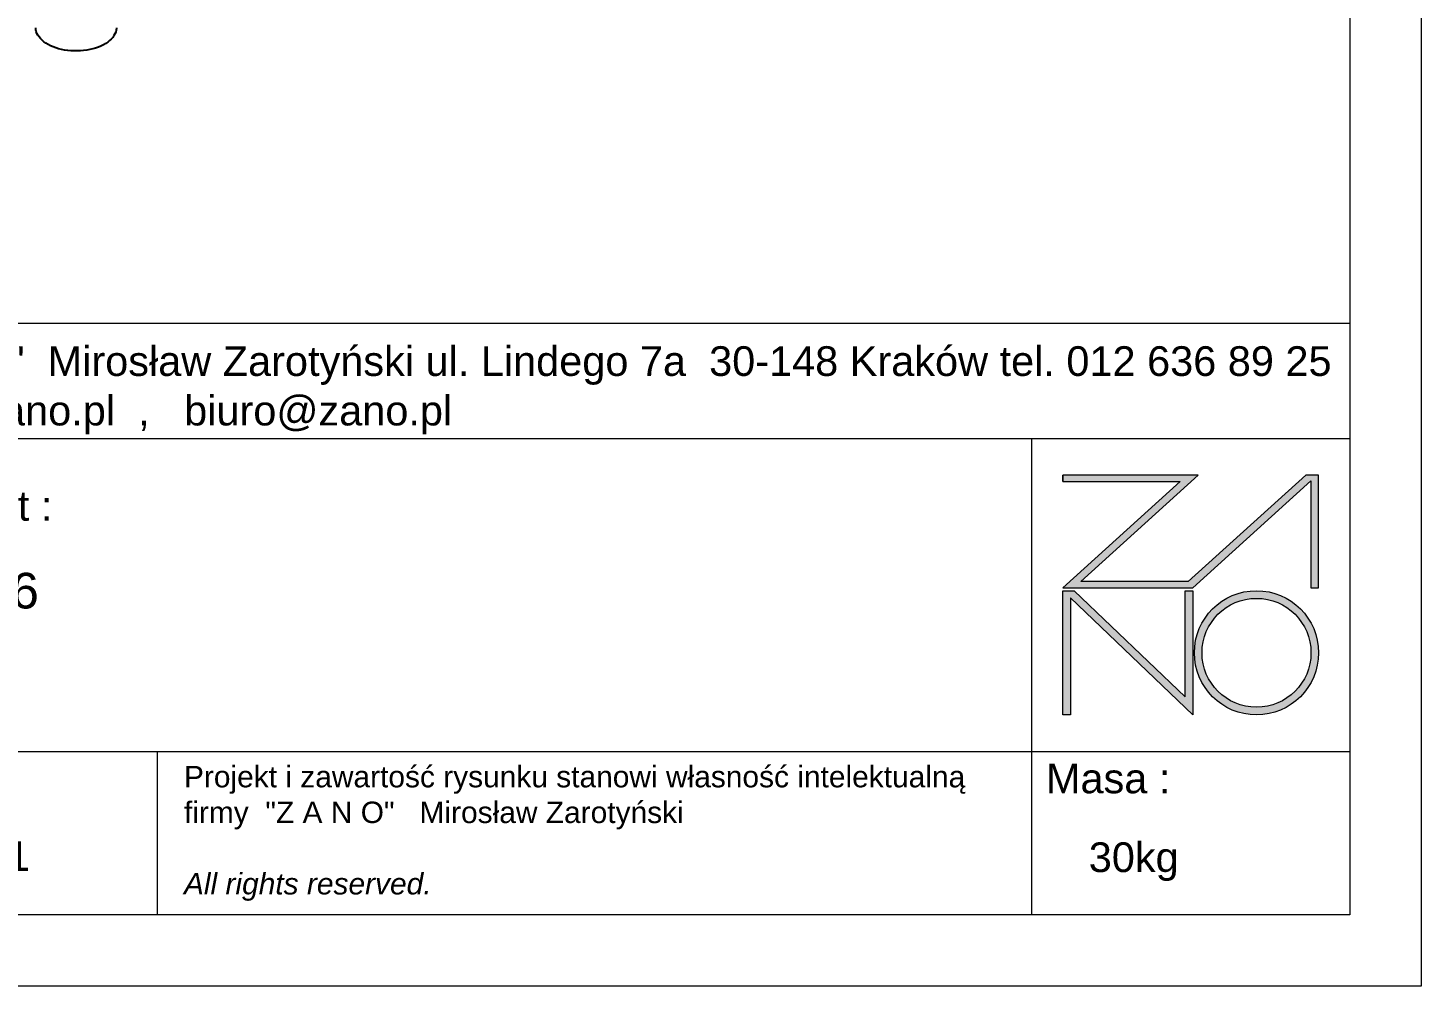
# Model space of a CAD drawing. Header units: millimetres. Extents: x 2157 to 8097, y -3726 to 474.
# Drawn here: x 6145 to 8097, y -3726 to -2383 of the extents above; entities that cross this region are included whole.
import ezdxf

# ---------------------------------------------------------------- set-up
doc = ezdxf.new("R2010")
doc.units = ezdxf.units.MM
doc.layers.add('tabelka', color=155, linetype='Continuous')

# ---------------------------------------------------------------- blocks, each defined once
blk = doc.blocks.new('zano')
at = {"layer": 'Defpoints', "lineweight": 5}
for points in [[(6270.2, 3716.2), (6270.2, 3707.4), (6434.8, 3707.4), (6270.2, 3558.4), (6452.4, 3558.4), (6617.9, 3708.2), (6617.9, 3558.4), (6628.6, 3558.4), (6628.6, 3716.2), (6610.7, 3716.2), (6446.1, 3567.2), (6295.4, 3567.2), (6459.9, 3716.2), (6270.2, 3716.2), (6270.2, 3707.4)], [(6270.2, 3554.4), (6286.2, 3554.4), (6441.7, 3405.6), (6441.7, 3554.4), (6452.4, 3554.4), (6452.4, 3380.5), (6281, 3544.6), (6281, 3380.5), (6270.2, 3380.5)]]:
    blk.add_hatch(color=251, dxfattribs=at).paths.add_polyline_path(points)
h = blk.add_hatch(color=251, dxfattribs=at)
h.paths.add_polyline_path([(6454.7, 3467.4, 1), (6628.6, 3467.4, 1)])
h.paths.add_polyline_path([(6617.9, 3467.4, -1), (6465.4, 3467.4, -1)], flags=16)
at = {"layer": 'Defpoints', "color": 251, "lineweight": 5}
blk.add_lwpolyline([(6434.8, 3707.4), (6270.2, 3558.4), (6452.4, 3558.4), (6617.9, 3708.2), (6617.9, 3558.4), (6628.6, 3558.4), (6628.6, 3716.2), (6610.7, 3716.2), (6446.1, 3567.2), (6295.4, 3567.2), (6459.9, 3716.2), (6270.2, 3716.2), (6270.2, 3707.4), (6432.1, 3707.4)], dxfattribs=at)
for points in [[(6270.2, 3716.2), (6270.2, 3707.4), (6434.8, 3707.4), (6270.2, 3558.4), (6452.4, 3558.4), (6617.9, 3708.2), (6617.9, 3558.4), (6628.6, 3558.4), (6628.6, 3716.2), (6610.7, 3716.2), (6446.1, 3567.2), (6295.4, 3567.2), (6459.9, 3716.2), (6270.2, 3716.2), (6270.2, 3707.4)], [(6270.2, 3554.4), (6286.2, 3554.4), (6441.7, 3405.6), (6441.7, 3554.4), (6452.4, 3554.4), (6452.4, 3380.5), (6281, 3544.6), (6281, 3380.5), (6270.2, 3380.5)]]:
    blk.add_lwpolyline(points, close=True, dxfattribs=at)
for radius in [87, 76.3]:
    blk.add_circle((6541.7, 3467.4), radius, dxfattribs=at)
blk = doc.blocks.new('TABELA')
at = {"layer": 'tabelka', "lineweight": 5}
for p, q in [((4587.4, 3929.4), (6672.4, 3929.4)), ((4587.4, 3929.4), (6672.4, 3929.4)), ((6226.5, 3767.6), (6226.5, 3329)), ((4587.4, 3329), (6672.4, 3329)), ((5001.6, 3329), (5001.6, 3100.4)), ((6226.5, 3329), (6226.5, 3100.4))]:
    blk.add_line(p, q, dxfattribs=at)
blk.add_lwpolyline([(4587.4, 3767.6), (6672.4, 3767.6), (6672.4, 3100.4), (4587.4, 3100.4)], close=True, dxfattribs=at)
blk.add_blockref('zano', (0, 0))
at = {"layer": 'tabelka', "lineweight": 5, "attachment_point": 1}
for s, insert, char_height, width in [('{\\fArial|b0|i0|c238|p34;"ZANO"  Mirosław Zarotyński ul. Lindego 7a  30-148 Kraków tel. 012 636 89 25\\Pwww.zano.pl  ,   biuro@zano.pl}', (4613, 3896.9), 41.595, 2040.38), ('{\\fArial|b0|i0|c238|p34;Produkt : }', (4622, 3694.1), 41.595, 265.273), ('{\\fArial|b0|i0|c238|p34;05.056}', (4622, 3579.5), 50, 713.135), ('{\\fArial|b0|i0|c238|p34;Masa :}', (6246.7, 3312.2), 41.595, 200.457), ('{\\fArial|b0|i0|c238|p34;1:1}', (4742.5, 3203.5), 41.595, 42.482), ('{\\fArial|b0|i0|c238|p34;30kg}', (6306.7, 3201.8), 41.595, 42.482)]:
    blk.add_mtext(s, dxfattribs=dict(at, insert=insert, char_height=char_height, width=width))
at = {"layer": 'tabelka', "color": 1, "lineweight": 5, "insert": (5038.9, 3308.9), "char_height": 30, "width": 1186.12, "attachment_point": 1}
blk.add_mtext('{\\fArial|b0|i0|c0|p34;Projekt i zawartość rysunku stanowi własność intelektualną firmy \\fArial|b0|i0|c238|p34; "Z A N O"   Mirosław Zarotyński\\fArial|b0|i1|c238|p34;\\P\\PAll rights reserved.}', dxfattribs=at)

msp = doc.modelspace()

# ---------------------------------------------------------------- linework, layer by layer
at = {"flags": 128}
msp.add_lwpolyline([(6268.75, -2383.03), (6268.73, -2383.78), (6268.41, -2386.37), (6267.75, -2388.93), (6266.73, -2391.46), (6265.37, -2393.93), (6263.67, -2396.33), (6261.64, -2398.65), (6259.31, -2400.86), (6256.67, -2402.96), (6253.76, -2404.94), (6250.58, -2406.77), (6247.16, -2408.45), (6243.52, -2409.97), (6239.69, -2411.32), (6235.68, -2412.49), (6231.52, -2413.47), (6227.24, -2414.26), (6222.86, -2414.85), (6218.42, -2415.23), (6213.94, -2415.41), (6209.44, -2415.39), (6204.97, -2415.15), (6200.54, -2414.72), (6196.19, -2414.08), (6191.93, -2413.24), (6187.81, -2412.22), (6183.84, -2411), (6180.05, -2409.61), (6176.46, -2408.05), (6173.1, -2406.33), (6169.99, -2404.46), (6167.14, -2402.45), (6164.58, -2400.32), (6162.32, -2398.08), (6160.38, -2395.74), (6158.77, -2393.32), (6157.49, -2390.83), (6156.56, -2388.3), (6155.98, -2385.72), (6155.75, -2383.13), (6155.75, -2383.03)], dxfattribs=at)
at = {"layer": 'tabelka', "lineweight": 5}
for points in [[(2156.87, 474.4), (8096.87, 474.4), (8096.87, -3725.6), (2156.87, -3725.6)], [(2256.87, 374.4), (7996.87, 374.4), (7996.87, -3625.6), (2256.87, -3625.6)]]:
    msp.add_lwpolyline(points, close=True, dxfattribs=at)

# ---------------------------------------------------------------- block references
msp.add_blockref('TABELA', (1324.49, -6726))

doc.saveas('drawing.dxf')
